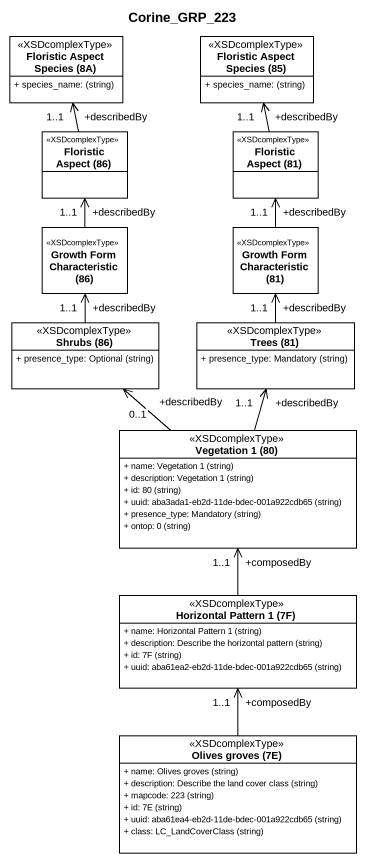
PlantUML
@startuml
title Corine_GRP_223
hide circle
hide empty members
skinparam classAttributeIconSize 0
class "Floristic Aspect Species (8A)" as Floristic_Aspect_Species_8A <<XSDcomplexType>> {
  {field} + species_name: (string)
}
class "Floristic Aspect Species (85)" as Floristic_Aspect_Species_85 <<XSDcomplexType>> {
  {field} + species_name: (string)
}
class "Floristic Aspect (86)" as Floristic_Aspect_86 <<XSDcomplexType>>
class "Floristic Aspect (81)" as Floristic_Aspect_81 <<XSDcomplexType>>
class "Growth Form Characteristic (86)" as Growth_Form_Characteristic <<XSDcomplexType>>
class "Growth Form Characteristic (81)" as Growth_Form_Characteristic_2 <<XSDcomplexType>>
class "Shrubs (86)" as Shrubs_86 <<XSDcomplexType>> {
  {field} + presence_type: Optional (string)
}
class "Trees (81)" as Trees_81 <<XSDcomplexType>> {
  {field} + presence_type: Mandatory (string)
}
class "Vegetation 1 (80)" as Vegetation_1_80 <<XSDcomplexType>> {
  {field} + name: Vegetation 1 (string)
  {field} + description: Vegetation 1 (string)
  {field} + id: 80 (string)
  {field} + uuid: aba3ada1-eb2d-11de-bdec-001a922cdb65 (string)
  {field} + presence_type: Mandatory (string)
  {field} + ontop: 0 (string)
}
class "Horizontal Pattern 1 (7F)" as Horizontal_Pattern_1_7F <<XSDcomplexType>> {
  {field} + name: Horizontal Pattern 1 (string)
  {field} + description: Describe the horizontal pattern (string)
  {field} + id: 7F (string)
  {field} + uuid: aba61ea2-eb2d-11de-bdec-001a922cdb65 (string)
}
class "Olives groves (7E)" as Olives_groves_7E <<XSDcomplexType>> {
  {field} + name: Olives groves (string)
  {field} + description: Describe the land cover class (string)
  {field} + mapcode: 223 (string)
  {field} + id: 7E (string)
  {field} + uuid: aba61ea4-eb2d-11de-bdec-001a922cdb65 (string)
  {field} + class: LC_LandCoverClass (string)
}
Floristic_Aspect_86 -up-> "+describedBy\n1..1" Floristic_Aspect_Species_8A
Floristic_Aspect_81 -up-> "+describedBy\n1..1" Floristic_Aspect_Species_85
Growth_Form_Characteristic -up-> "+describedBy\n1..1" Floristic_Aspect_86
Growth_Form_Characteristic_2 -up-> "+describedBy\n1..1" Floristic_Aspect_81
Shrubs_86 -up-> "+describedBy\n1..1" Growth_Form_Characteristic
Trees_81 -up-> "+describedBy\n1..1" Growth_Form_Characteristic_2
Vegetation_1_80 -up-> "+describedBy\n0..1" Shrubs_86
Vegetation_1_80 -up-> "+describedBy\n1..1" Trees_81
Horizontal_Pattern_1_7F -up-> "+composedBy\n1..1" Vegetation_1_80
Olives_groves_7E -up-> "+composedBy\n1..1" Horizontal_Pattern_1_7F
@enduml
